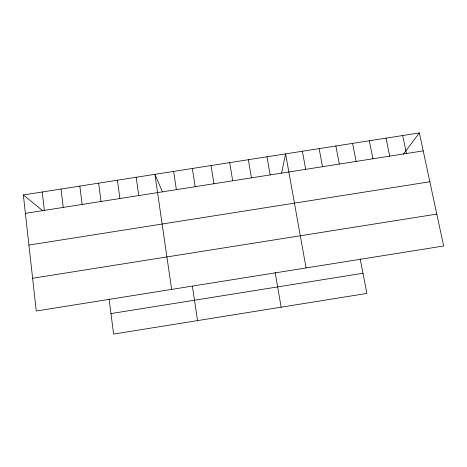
<?xml version="1.0" encoding="UTF-8"?>
<svg xmlns="http://www.w3.org/2000/svg" width="467" height="467" viewBox="0 0 467 467"><rect width="100%" height="100%" fill="white"/><g stroke="black" fill="none" stroke-linecap="round" stroke-linejoin="round"><path stroke-width="0.7" d="M281.56 173.216L285.606 153.877L306.078 267.947M403.488 154.063L419.354 132.926L443.65 245.992L36.257 311.01L23.35 194.949L419.354 132.926M110.971 313.579L362.976 273.265M28.925 245.064L429.844 181.756M32.614 278.262L436.797 214.096M25.399 213.366L423.207 150.876M23.35 194.949L42.707 210.74M162.493 191.919L154.91 174.343L171.628 289.406M402.682 135.535L406.465 153.503M385.999 138.15L389.706 156.136M369.304 140.765L372.935 158.768M352.591 143.381L356.146 161.407M360.185 258.852L366.875 293.428L113.621 334.074L109.074 298.927M335.866 146.002L339.346 164.045M319.124 148.623L322.528 166.69M302.371 151.25L305.698 169.334M266.984 156.789L270.154 174.915M275.168 272.419L281.134 307.187M248.351 159.708L251.433 177.857M229.7 162.627L232.694 180.799M211.031 165.552L213.939 183.747M192.34 168.482L195.165 186.695M192.398 286.335L197.559 320.601M173.636 171.412L176.374 189.649M136.171 177.279L138.74 195.562M117.41 180.215L119.891 198.522M98.636 183.157L101.03 201.481M79.839 186.1L82.151 204.447M61.031 189.047L63.249 207.418M42.199 191.995L44.336 210.389"/></g></svg>
